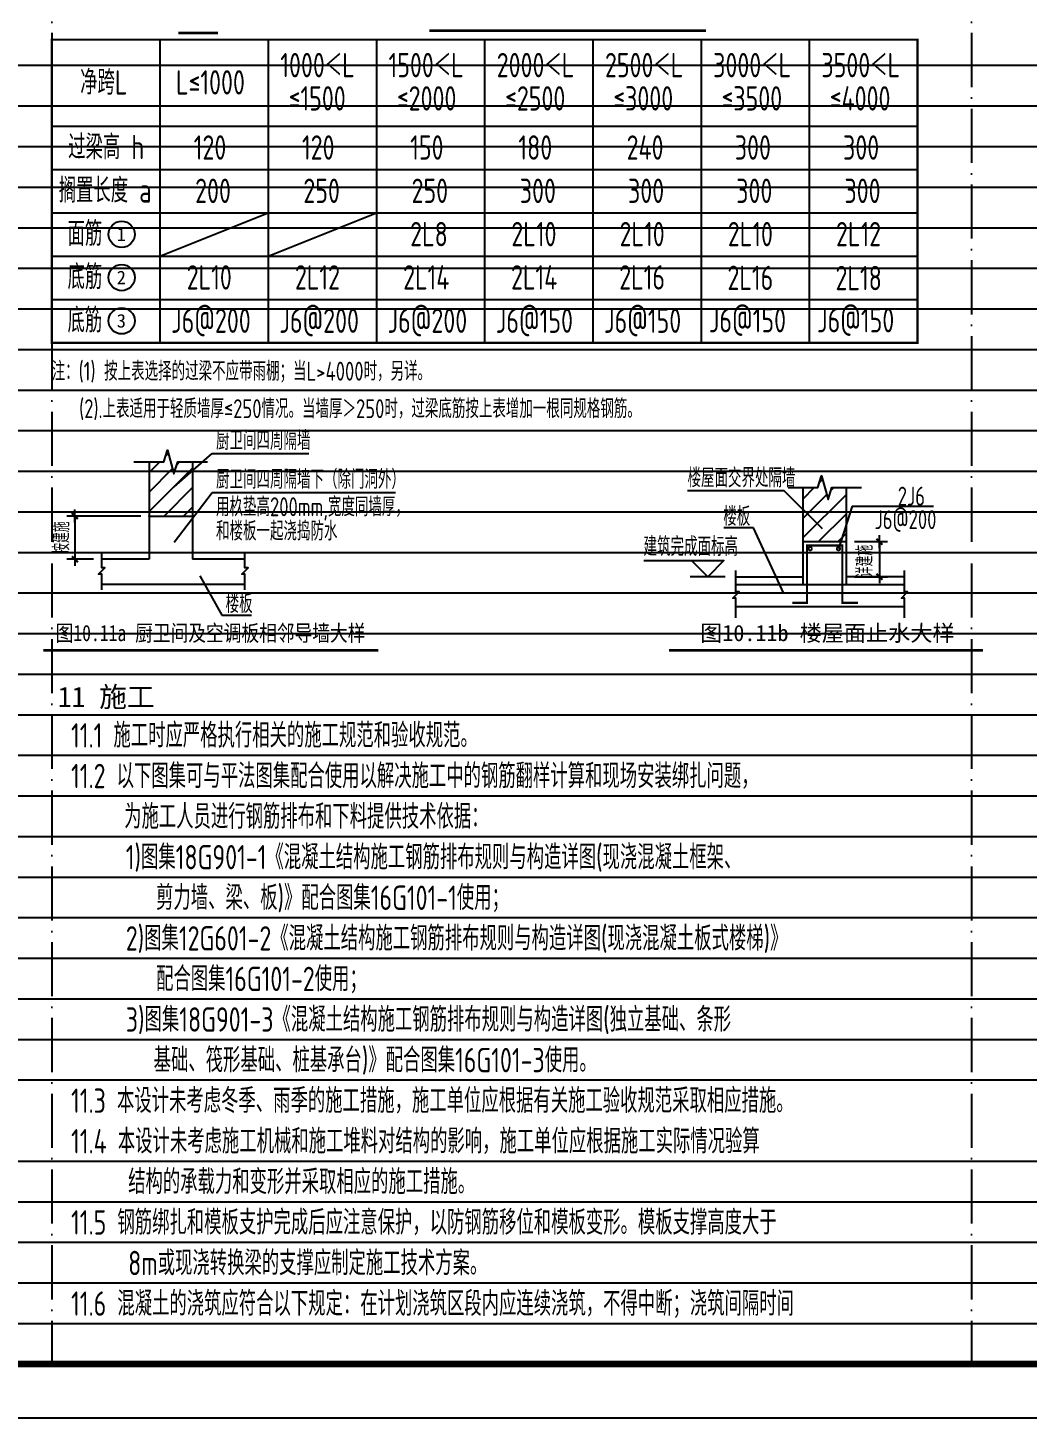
# Model space of a CAD drawing. Extents: x -668857 to 154266, y -275694 to 291306.
# Drawn here: x -512972 to -494502, y 166782 to 192476 of the extents above; entities that cross this region are included whole.
import ezdxf
from ezdxf.enums import TextEntityAlignment as Align

# ---------------------------------------------------------------- set-up
doc = ezdxf.new("R2010")
doc.units = 0
doc.header["$LTSCALE"] = 1000
doc.linetypes.add('D1', pattern=[14, 10, -2, 0, -2])
doc.layers.get('0').update_dxf_attribs({"linetype": 'CONTINUOUS'})
doc.layers.get('DEFPOINTS').update_dxf_attribs({"linetype": 'CONTINUOUS'})
for name, color, linetype in [('C-SHET-TTLB', 11, 'CONTINUOUS'), ('S-DETL-DIM', 151, 'CONTINUOUS'), ('S-DETL-HATCH', 253, 'CONTINUOUS'), ('S-DETL-LINE1', 2, 'CONTINUOUS'), ('S-DETL-RBAR', 1, 'CONTINUOUS'), ('S-DETL-TEXT', 7, 'CONTINUOUS')]:
    doc.layers.add(name, color=color, linetype=linetype)
doc.layers.add('S-1-TEXT', color=7, linetype='CONTINUOUS', lineweight=18)
doc.styles.add('TS', font='tssdeng.shx', dxfattribs={"width": 0.7, "bigfont": 'tssdchn.shx'})
doc.styles.add('TXT5', font='simhei.ttf')
doc.styles.add('黑体', font='simhei.ttf')
doc.dimstyles.new('DIM25', dxfattribs={"dimtxt": 300, "dimasz": 0.8, "dimexe": 150, "dimexo": 150, "dimgap": 100, "dimtad": 1, "dimdec": 0, "dimlfac": 0.25, "dimrnd": 1, "dimzin": 0, "dimdsep": 46, "dimtxsty": 'TS', "dimblk": '_DIMX', "dimcen": 0, "dimclrd": 256, "dimclre": 256, "dimclrt": 43, "dimadec": 1, "dimazin": 0, "dimtfac": 1, "dimtdec": 0, "dimtix": 1, "dimtmove": 2, "dimatfit": 3, "dimldrblk": 'ARCHTICK', "dimfxl": 0, "dimtolj": 1, "dimtzin": 1, "dimarcsym": 0})

# ---------------------------------------------------------------- blocks, each defined once
blk = doc.blocks.new('_DIMX')
blk.add_line((-150, 0), (150, 0))
at = {"const_width": 50}
blk.add_lwpolyline([(-70, -70), (70, 70)], dxfattribs=at)
blk = doc.blocks.new('*D1141')
at = {"layer": 'DEFPOINTS', "color": 0}
for p in [(-510730.5102116045, 183454.1345569484), (-512102.1420157579, 182654.2730569534), (-511605.2154126641, 182654.2730569534)]:
    blk.add_point(p, dxfattribs=at)
at = {"layer": 'S-DETL-DIM', "lineweight": -2}
for p, q in [((-510880.5102116045, 183454.1345569484), (-512252.1420157579, 183454.1345569484)), ((-512102.1420157579, 183453.3345569485), (-512102.1420157579, 182655.0730569534)), ((-511755.2154126641, 182654.2730569534), (-512252.1420157579, 182654.2730569534))]:
    blk.add_line(p, q, dxfattribs=at)
at = {"layer": 'S-DETL-DIM', "lineweight": -2, "xscale": 0.8, "yscale": 0.8, "zscale": 0.8}
for p, rotation in [((-512102.1420157579, 183454.1345569484), 90), ((-512102.1420157579, 182654.2730569534), 270)]:
    blk.add_blockref('_DIMX', p, dxfattribs=dict(at, rotation=rotation))
at = {"layer": 'S-DETL-DIM', "color": 43, "insert": (-512352.1420157579, 183054.2038069509), "char_height": 300, "attachment_point": 5, "rotation": 90, "style": 'TS'}
blk.add_mtext('\\A1;按建施', dxfattribs=at)
blk = doc.blocks.new('_ArchTick')
at = {"color": 0, "linetype": 'ByBlock', "const_width": 0.15}
blk.add_lwpolyline([(-0.5, -0.5), (0.5, 0.5)], dxfattribs=at)
blk = doc.blocks.new('*D1142')
at = {"layer": 'DEFPOINTS', "color": 0}
for p in [(-497842.3215416725, 182979.978538146), (-497842.3215416725, 182332.978538146), (-497232.9101561512, 182332.978538146)]:
    blk.add_point(p, dxfattribs=at)
at = {"layer": 'S-DETL-DIM', "lineweight": -2}
for p, q in [((-497692.3215416725, 182979.978538146), (-497082.9101561512, 182979.978538146)), ((-497232.9101561512, 182979.178538146), (-497232.9101561512, 182333.778538146)), ((-497692.3215416725, 182332.978538146), (-497082.9101561512, 182332.978538146))]:
    blk.add_line(p, q, dxfattribs=at)
at = {"layer": 'S-DETL-DIM', "lineweight": -2, "xscale": 0.8, "yscale": 0.8, "zscale": 0.8}
for p, rotation in [((-497232.9101561512, 182979.978538146), 90), ((-497232.9101561512, 182332.978538146), 270)]:
    blk.add_blockref('_DIMX', p, dxfattribs=dict(at, rotation=rotation))
at = {"layer": 'S-DETL-DIM', "color": 43, "insert": (-497505.5247074271, 182621.8792692923), "char_height": 300, "attachment_point": 5, "rotation": 90, "style": 'TS'}
blk.add_mtext('\\A1;详建施', dxfattribs=at)

msp = doc.modelspace()

# ---------------------------------------------------------------- hatches: boundary and pattern name
at = {"layer": 'S-DETL-HATCH'}
h = msp.add_hatch(dxfattribs=at)
h.set_pattern_fill('ANSI31', color=256, scale=80, style=0)
h.set_pattern_definition([(45, (-1132008.564014274, 240807.5285979693), (-179.605122421383, 179.6051224213831), [])])
h.paths.add_polyline_path([(-509930.5102116045, 183454.1345569484), (-509930.5102116045, 184452.1502931558), (-510200.5102116045, 184452.1502931558), (-510270.5102116045, 184232.1502931558), (-510390.5102116045, 184672.1502931558), (-510460.5102116045, 184452.1502931558), (-510730.5102116045, 184452.1502931558), (-510730.5102116045, 183454.1345569484)])
h = msp.add_hatch(dxfattribs=at)
h.set_pattern_fill('ANSI31', color=256, scale=80, style=0)
h.set_pattern_definition([(45, (-1128457.432880064, 240408.3844364227), (-179.605122421383, 179.6051224213831), [])])
h.paths.add_polyline_path([(-497842.3215416725, 182979.978538146), (-497842.3215416725, 183977.9942743534), (-498112.3215416725, 183977.9942743534), (-498182.3215416725, 183757.9942743534), (-498302.3215416725, 184197.9942743534), (-498372.3215416725, 183977.9942743534), (-498642.3215416725, 183977.9942743534), (-498642.3215416725, 182979.978538146)])

# ---------------------------------------------------------------- linework, layer by layer
at = {"layer": 'C-SHET-TTLB'}
msp.add_lwpolyline([(-446684.7140519191, 226182.2848685551), (-446684.7140519191, 166782.2848685551), (-551784.7140519189, 166782.2848685551), (-551784.7140519189, 226182.2848685551)], close=True, dxfattribs=at)
at = {"layer": 'C-SHET-TTLB', "const_width": 120}
msp.add_lwpolyline([(-549944.7140519189, 225182.2848685551), (-447684.7140519191, 225182.2848685551), (-447684.7140519191, 167782.2848685551), (-549944.7140519189, 167782.2848685551)], close=True, dxfattribs=at)
at = {"layer": 'DEFPOINTS', "color": 252, "linetype": 'D1', "ltscale": 0.1}
for p, q in [((-512528.7140519194, 221782.2848685551), (-512528.7140519189, 167782.2848685551)), ((-495528.7140519189, 221782.2848685551), (-495528.7140519194, 167782.2848685551))]:
    msp.add_line(p, q, dxfattribs=at)
at = {"layer": 'DEFPOINTS', "color": 252}
for p, q in [((-549944.7140519189, 191782.2848685551), (-476384.7140519192, 191782.2848685551)), ((-549944.7140519189, 191032.2848685551), (-476384.7140519192, 191032.2848685551)), ((-549944.7140519189, 190282.2848685551), (-476384.7140519192, 190282.2848685551)), ((-549944.7140519189, 189532.2848685551), (-476384.7140519193, 189532.2848685551)), ((-549944.7140519189, 188782.2848685551), (-476384.7140519193, 188782.2848685551)), ((-549944.7140519189, 188032.2848685551), (-476384.7140519193, 188032.2848685551)), ((-549944.7140519189, 187282.2848685551), (-476384.7140519193, 187282.2848685551)), ((-549944.7140519189, 186532.2848685551), (-476384.7140519193, 186532.2848685551)), ((-549944.7140519189, 185782.2848685551), (-476384.7140519193, 185782.2848685551)), ((-549944.7140519189, 185032.2848685551), (-476384.7140519193, 185032.2848685551)), ((-549944.7140519189, 184282.2848685551), (-476384.7140519193, 184282.2848685551)), ((-549944.7140519189, 183532.2848685551), (-476384.7140519193, 183532.2848685551)), ((-549944.7140519189, 182782.2848685551), (-476384.7140519193, 182782.2848685551)), ((-549944.7140519189, 182032.2848685551), (-476384.7140519193, 182032.2848685551)), ((-549944.7140519189, 181282.2848685551), (-476384.7140519193, 181282.2848685551)), ((-549944.7140519189, 180532.2848685551), (-476384.7140519193, 180532.2848685551)), ((-549944.7140519189, 179782.2848685551), (-476384.7140519193, 179782.2848685551)), ((-549944.7140519189, 179032.2848685551), (-476384.7140519193, 179032.2848685551)), ((-549944.7140519189, 178282.2848685551), (-476384.7140519193, 178282.2848685551)), ((-549944.7140519189, 177532.2848685551), (-476384.7140519193, 177532.2848685551)), ((-549944.7140519189, 176782.2848685551), (-476384.7140519193, 176782.2848685551)), ((-549944.7140519189, 176032.2848685551), (-476384.7140519193, 176032.284868555)), ((-549944.7140519189, 175282.2848685551), (-476384.7140519193, 175282.284868555)), ((-549944.7140519189, 174532.2848685551), (-476384.7140519193, 174532.284868555)), ((-549944.7140519189, 173782.2848685551), (-476384.7140519193, 173782.284868555)), ((-549944.7140519189, 173032.2848685551), (-476384.7140519193, 173032.2848685551)), ((-549944.7140519189, 171532.2848685551), (-476384.7140519194, 171532.2848685551)), ((-549944.7140519189, 170782.2848685551), (-476384.7140519194, 170782.2848685551)), ((-549944.7140519189, 170032.2848685551), (-476384.7140519194, 170032.2848685551)), ((-549944.7140519189, 169282.2848685551), (-476384.7140519194, 169282.2848685551)), ((-549944.7140519189, 168532.2848685551), (-476384.7140519194, 168532.2848685551))]:
    msp.add_line(p, q, dxfattribs=at)
at = {"layer": 'S-DETL-DIM'}
for points in [[(-511010.5102116045, 184452.1502931558), (-510460.5102116045, 184452.1502931558), (-510390.5102116045, 184672.1502931558), (-510270.5102116045, 184232.1502931558), (-510200.5102116045, 184452.1502931558), (-509650.5102116045, 184452.1502931558)], [(-498922.3215416725, 183977.9942743534), (-498372.3215416725, 183977.9942743534), (-498302.3215416725, 184197.9942743534), (-498182.3215416725, 183757.9942743534), (-498112.3215416725, 183977.9942743534), (-497562.3215416725, 183977.9942743534)], [(-511605.2154126641, 182089.991113215), (-511605.2154126641, 182380.9200453453), (-511663.3924123672, 182380.9288320683), (-511547.0384129462, 182497.2828314893), (-511605.2154126641, 182497.2916182124), (-511605.2154126641, 182788.2205503427)], [(-508958.3214859542, 182089.991113215), (-508958.3214859542, 182380.9200453453), (-509016.4984856722, 182380.9288320683), (-508900.1444862512, 182497.2828314893), (-508958.3214859542, 182497.2916182124), (-508958.3214859542, 182788.2205503427)], [(-499884.916921785, 181573.8727695101), (-499884.916921785, 181937.1255265379), (-499943.0939215029, 181937.1343132609), (-499826.7399220819, 182053.4883126819), (-499884.916921785, 182053.4970994049), (-499884.916921785, 182448.8727695101)], [(-496769.8148946072, 181573.8727695101), (-496769.8148946072, 181937.1255265379), (-496827.9918943102, 181937.1343132609), (-496711.6378948892, 182053.4883126819), (-496769.8148946072, 182053.4970994049), (-496769.8148946072, 182448.8727695101)]]:
    msp.add_lwpolyline(points, dxfattribs=at)
at = {"layer": 'S-DETL-LINE1'}
for p, q in [((-510730.5102116045, 184452.1502931558), (-510730.5102116045, 182654.2730569534)), ((-509930.5102116045, 184452.1502931558), (-509930.5102116045, 182654.2730569534)), ((-498642.3215416725, 182179.978538146), (-498642.3215416725, 183977.9942743534)), ((-497842.3215416725, 182179.978538146), (-497842.3215416725, 183977.9942743534)), ((-510730.5102116045, 183454.1345569484), (-509930.5102116045, 183454.1345569484)), ((-498642.3215416725, 182979.978538146), (-497842.3215416725, 182979.978538146)), ((-510730.5102116045, 182654.2730569534), (-511605.2154126641, 182654.2730569534)), ((-508958.3214859542, 182654.2730569534), (-509930.5102116045, 182654.2730569534)), ((-508958.3214859542, 182188.7868984186), (-511605.2154126641, 182188.7868984186)), ((-499884.916921785, 182332.978538146), (-498642.3215416725, 182332.978538146)), ((-496769.8148946072, 182179.978538146), (-499884.916921785, 182179.978538146)), ((-496769.8148946072, 182332.978538146), (-497842.3215416725, 182332.978538146)), ((-499884.916921785, 181779.978538146), (-496776.4803203995, 181779.978538146))]:
    msp.add_line(p, q, dxfattribs=at)
at = {"layer": 'S-DETL-LINE1', "color": 0, "linetype": 'ByBlock'}
for p in [(-510730.5102116045, 183454.1345569484), (-509930.5102116045, 183454.1345569484)]:
    msp.add_point(p, dxfattribs=at)
at = {"layer": 'S-DETL-RBAR', "color": 1, "const_width": 40}
msp.add_lwpolyline([(-498843.3351498301, 181851.0194841379), (-498572.3215416725, 181851.0194841379), (-498572.3215416725, 182909.978538146), (-497919.9292934741, 182909.978538146), (-497919.9292934741, 181849.9139083826), (-497630.6595728899, 181849.9139083826)], dxfattribs=at)
at = {"layer": 'S-DETL-RBAR', "color": 1, "const_width": 60}
for points in [[(-498494.8215416725, 182849.978538146, -1), (-498529.8215416725, 182849.978538146, -1)], [(-497972.3966783638, 182849.978538146, -1), (-498007.3966783638, 182849.978538146, -1)]]:
    msp.add_lwpolyline(points, format="xyb", close=True, dxfattribs=at)
at = {"layer": 'S-DETL-TEXT'}
for p, q in [((-508528.7140519189, 192255.0015966529), (-508528.7140519189, 186655.0015966529)), ((-506528.7140519189, 192255.0015966529), (-506528.7140519189, 186655.0015966529)), ((-504528.7140519189, 192255.0015966529), (-504528.7140519189, 186655.0015966529)), ((-502528.7140519194, 192255.0015966529), (-502528.7140519194, 186655.0015966529)), ((-500528.7140519194, 192255.0015966529), (-500528.7140519194, 186655.0015966529)), ((-498528.7140519194, 192255.0015966529), (-498528.7140519194, 186655.0015966529)), ((-496528.7140519199, 192255.0015966529), (-496528.7140519199, 186655.0015966529)), ((-512528.7140519189, 189855.0015966529), (-496528.7140519199, 189855.001596653)), ((-512528.7140519189, 189055.0015966529), (-496528.7140519199, 189055.001596653)), ((-510528.7140519189, 188255.0015966529), (-508528.7140519189, 189055.0015966529)), ((-508528.7140519189, 188255.0015966529), (-506528.7140519189, 189055.0015966529)), ((-512528.7140519189, 188255.0015966529), (-496528.7140519199, 188255.001596653)), ((-512528.7140519189, 187455.0015966529), (-496528.7140519199, 187455.001596653)), ((-510266.0272161093, 183993.4624726616), (-509564.3054298487, 184607.5497067876)), ((-509564.3054298487, 184607.5497067876), (-507779.5552646843, 184607.5497067876)), ((-510266.0272161093, 182973.6348398619), (-509564.3054298487, 183888.832148432)), ((-509564.3054298487, 183888.832148432), (-506175.6352283385, 183888.832148432)), ((-498996.2406553685, 183917.7382066844), (-500780.9908205479, 183917.7382066844)), ((-498286.6256812121, 183215.5042829767), (-498996.2406553685, 183917.7382066844)), ((-497737.2737459893, 183633.2994723672), (-497989.8966783638, 182849.978538146)), ((-497737.2737459893, 183633.2994723672), (-496232.767723536, 183633.2994723672)), ((-499559.1160629968, 183235.1815443092), (-500107.2503584604, 183235.1815443092)), ((-499001.1298158731, 182019.0533583059), (-499559.1160629968, 183235.1815443092)), ((-509789.4604478207, 182351.6074309193), (-509386.8331149992, 181623.2223756157)), ((-500083.6652286405, 182332.978538146), (-500730.1259988452, 182332.978538146)), ((-509386.8331149992, 181623.2223756157), (-508838.6988195506, 181623.2223756157))]:
    msp.add_line(p, q, dxfattribs=at)
for points, const_width in [([(-505553.0342047106, 192421.8375577009), (-500435.6611557718, 192421.8375577009)], 50), ([(-496528.7140519199, 192255.0015966534), (-496528.7140519199, 186655.0015966529), (-512528.7140519189, 186655.0015966529), (-512528.7140519189, 192255.0015966529), (-496528.7140519199, 192255.0015966529)], 40), ([(-510528.7140519189, 192255.0015966529), (-510528.7140519189, 186655.0015966529)], 40), ([(-509454.5544146242, 192381.9249647195), (-510188.035638322, 192381.9249647195)], 50.00000000000002), ([(-512528.7140519189, 190655.0015966529), (-496528.7140519199, 190655.0015966529)], 40), ([(-512686.4468976952, 180970.7425674049), (-506491.8106502168, 180970.7425674049)], 50), ([(-501123.355324672, 180970.7425674049), (-495319.2908997437, 180970.7425674049)], 50)]:
    msp.add_lwpolyline(points, dxfattribs=dict(at, const_width=const_width))
at = {"layer": 'S-DETL-TEXT', "flags": 128}
msp.add_lwpolyline([(-501586.8230179901, 182632.978538146), (-500106.8956137503, 182632.978538146), (-500406.8956137503, 182332.978538146), (-500706.8956137503, 182632.978538146)], dxfattribs=at)
at = {"layer": 'S-DETL-TEXT'}
for centre in [(-511237.2213529757, 188659.2130693239), (-511237.2213529757, 187859.2130693239), (-511237.2213529757, 187059.2130693239)]:
    msp.add_circle(centre, 241.4098800119245, dxfattribs=at)

# ---------------------------------------------------------------- texts
at = {"layer": 'S-1-TEXT', "style": '黑体'}
msp.add_text('11 施工', height=375, dxfattribs=at).set_placement((-512416.8433721637, 179924.7143724435))
at = {"layer": 'S-1-TEXT', "style": 'TS', "width": 0.75}
for s, p in [('11.1 施工时应严格执行相关的施工规范和验收规范。', (-512171.9364281892, 179174.7143724435)), ('11.2 以下图集可与平法图集配合使用以解决施工中的钢筋翻样计算和现场安装绑扎问题，', (-512171.9364281892, 178424.7143724435)), ('为施工人员进行钢筋排布和下料提供技术依据：', (-511190.4441607696, 177674.7143724435)), ('1)图集18G901-1《混凝土结构施工钢筋排布规则与构造详图(现浇混凝土框架、', (-511160.6305468621, 176924.7143724435)), ('剪力墙、梁、板)》配合图集16G101-1使用；', (-510600.8745025842, 176174.7143724435)), ('2)图集12G601-2《混凝土结构施工钢筋排布规则与构造详图(现浇混凝土板式楼梯)》', (-511160.6305468621, 175424.7143724435)), ('配合图集16G101-2使用；', (-510600.8745025842, 174674.7143724435)), ('3)图集18G901-3《混凝土结构施工钢筋排布规则与构造详图(独立基础、条形', (-511160.6305468621, 173924.7143724435)), ('基础、筏形基础、桩基承台)》配合图集16G101-3使用。', (-510645.4434968623, 173174.7143724435)), ('11.3 本设计未考虑冬季、雨季的施工措施，施工单位应根据有关施工验收规范采取相应措施。', (-512171.9364281882, 172424.7143724435)), ('11.4 本设计未考虑施工机械和施工堆料对结构的影响，施工单位应根据施工实际情况验算', (-512171.9364281882, 171674.7143724435)), ('结构的承载力和变形并采取相应的施工措施。', (-511116.7711824802, 170924.7143724435)), ('11.5 钢筋绑扎和模板支护完成后应注意保护，以防钢筋移位和模板变形。模板支撑高度大于', (-512171.9364281892, 170174.7143724435)), ('8m或现浇转换梁的支撑应制定施工技术方案。', (-511116.7711824811, 169424.7143724435)), ('11.6 混凝土的浇筑应符合以下规定：在计划浇筑区段内应连续浇筑，不得中断；浇筑间隔时间', (-512171.9364281882, 168674.714372444))]:
    msp.add_text(s, height=450, dxfattribs=at).set_placement(p)
at = {"layer": 'S-DETL-TEXT', "style": 'TS', "width": 0.75}
for s, height, p in [('1000＜L', 450, (-508305.4667167271, 191561.5851719985)), ('1500＜L', 450, (-506305.4667167271, 191561.5851719985)), ('2000＜L', 450, (-504305.4667167271, 191561.5851719985)), ('2500＜L', 450, (-502305.4667167276, 191561.5851719985)), ('3000＜L', 450, (-500305.4667167276, 191561.5851719985)), ('3500＜L', 450, (-498305.4667167281, 191561.5851719985)), ('净跨L', 450, (-512004.4053837088, 191242.6963625434)), (' L≤1000', 450, (-510438.4117148396, 191242.6963625434)), ('≤1500', 450, (-508151.7529566492, 190946.7651619073)), ('≤2000', 450, (-506151.7529566492, 190946.7651619073)), ('≤2500', 450, (-504151.7529566492, 190946.7651619073)), ('≤3000', 450, (-502151.7529566496, 190946.7651619073)), ('≤3500', 450, (-500151.7529566496, 190946.7651619073)), ('≤4000', 450, (-498151.7529566501, 190946.7651619073)), ('过梁高 h', 450, (-512225.5725478873, 190046.3473329982)), ('120', 450, (-509905.1563596119, 190038.6554428069)), ('120', 450, (-507905.1563596119, 190038.6554428069)), ('150', 450, (-505905.1563596119, 190038.6554428069)), ('180', 450, (-503905.1563596119, 190038.6554428069)), ('240', 450, (-501905.1563596124, 190038.6554428069)), ('300', 450, (-499905.1563596124, 190038.6554428069)), ('300', 450, (-497905.1563596128, 190038.6554428069)), ('搁置长度 a', 450, (-512399.99527698, 189246.3473329982)), ('200', 450, (-509879.1948211499, 189238.6554428069)), ('250', 450, (-507879.1948211499, 189238.6554428069)), ('250', 450, (-505879.1948211499, 189238.6554428069)), ('300', 450, (-503879.1948211499, 189238.6554428069)), ('300', 450, (-501879.1948211504, 189238.6554428069)), ('300', 450, (-499879.1948211504, 189238.6554428069)), ('300', 450, (-497879.1948211509, 189238.6554428069)), ('面筋', 450, (-512237.6033842749, 188446.3473329982)), ('2L8', 450, (-505905.156359611, 188438.6554428069)), ('2L10', 450, (-504034.9640519189, 188438.6554428069)), ('2L10', 450, (-502034.9640519194, 188438.6554428069)), ('2L10', 450, (-500034.9640519194, 188438.6554428069)), ('2L12', 450, (-498034.9640519199, 188438.6554428068)), ('底筋', 450, (-512237.6033842749, 187646.3473329982)), ('2L10', 450, (-510034.9640519189, 187638.6554428069)), ('2L12', 450, (-508034.9640519189, 187638.6554428069)), ('2L14', 450, (-506034.9640519189, 187638.6554428069)), ('2L14', 450, (-504041.454436534, 187638.6554428069)), ('2L16', 450, (-502041.4544365344, 187638.6554428069)), ('2L16', 450, (-500041.4544365344, 187629.8189179064)), ('2L18', 450, (-498044.6609732908, 187625.8402389287)), ('底筋', 450, (-512237.6033842749, 186846.3473329982)), ('J6@200', 450, (-510322.845131989, 186838.6554428069)), ('J6@200', 450, (-508322.845131989, 186838.6554428069)), ('J6@200', 450, (-506322.845131989, 186838.6554428069)), ('J6@150', 450, (-504322.8451319895, 186838.6554428069)), ('J6@150', 450, (-502322.845131989, 186838.6554428069)), ('J6@150', 450, (-500385.2596579198, 186847.5637364374)), ('J6@150', 450, (-498385.2596579202, 186847.5637364374)), ('注：(1) 按上表选择的过梁不应带雨棚；当L>4000时，另详。', 350, (-512531.0572925218, 185954.675364167)), (' (2).上表适用于轻质墙厚≤250情况。当墙厚＞250时，过梁底筋按上表增加一根同规格钢筋。', 350, (-512182.210154808, 185262.3829792393)), ('厨卫间四周隔墙', 350, (-509493.2606961307, 184675.0628035225)), ('厨卫间四周隔墙下（除门洞外）', 350, (-509493.2606961307, 183956.345245152)), ('楼屋面交界处隔墙', 350, (-500780.3562552392, 183985.2513034192)), ('2J6', 350, (-496893.9664578763, 183645.8344780409)), ('用杦垫高200mm,宽度同墙厚，', 350, (-509493.2606961307, 183449.5623831891)), ('楼板', 350, (-500118.2316628675, 183272.3193816447)), ('J6@200', 350, (-497323.5544942523, 183211.7481141181)), ('和楼板一起浇捣防水', 350, (-509493.2606961307, 183001.0673747354)), ('建筑完成面标高', 350, (-501592.0664142574, 182714.3126606995)), ('楼板', 350, (-509315.7883812812, 181660.3602129512))]:
    msp.add_text(s, height=height, dxfattribs=at).set_placement(p)
at = {"layer": 'S-DETL-TEXT', "style": 'TXT5'}
for s, p in [('1', (-511327.5212115076, 188536.9387556477)), ('2', (-511327.5212115076, 187736.9387556477)), ('3', (-511327.5212115076, 186936.9387556477))]:
    msp.add_text(s, height=250, dxfattribs=at).set_placement(p)
at = {"layer": 'S-DETL-TEXT', "style": '黑体', "width": 0.8}
msp.add_text('图10.11a 厨卫间及空调板相邻导墙大样', height=300, dxfattribs=at).set_placement((-509595.1003494271, 181141.9116951225), align=Align.CENTER)
at = {"layer": 'S-DETL-TEXT', "style": '黑体'}
msp.add_text('图10.11b 楼屋面止水大样', height=300, dxfattribs=at).set_placement((-498194.6861264206, 181141.9116951225), align=Align.CENTER)

# ---------------------------------------------------------------- dimensions: what is measured, and where the dimension line sits
at = {"layer": 'S-DETL-DIM'}
dim = msp.add_linear_dim(base=(-512102.1420157579, 182654.2730569534), p1=(-510730.5102116045, 183454.1345569484), p2=(-511605.2154126641, 182654.2730569534), angle=90, text='按建施', dimstyle='DIM25', dxfattribs=at)
dim.commit()
dim.dimension.update_dxf_attribs({"geometry": '*D1141', "text_midpoint": (-512352.1420157579, 183054.2038069509)})
dim = msp.add_linear_dim(base=(-497232.9101561512, 182332.978538146), p1=(-497842.3215416725, 182979.978538146), p2=(-497842.3215416725, 182332.978538146), angle=90, text='详建施', dimstyle='DIM25', dxfattribs=at)
dim.commit()
dim.dimension.update_dxf_attribs({"geometry": '*D1142', "text_midpoint": (-497505.5247074271, 182621.8792692923), "dimtype": 160})

doc.saveas('drawing.dxf')
